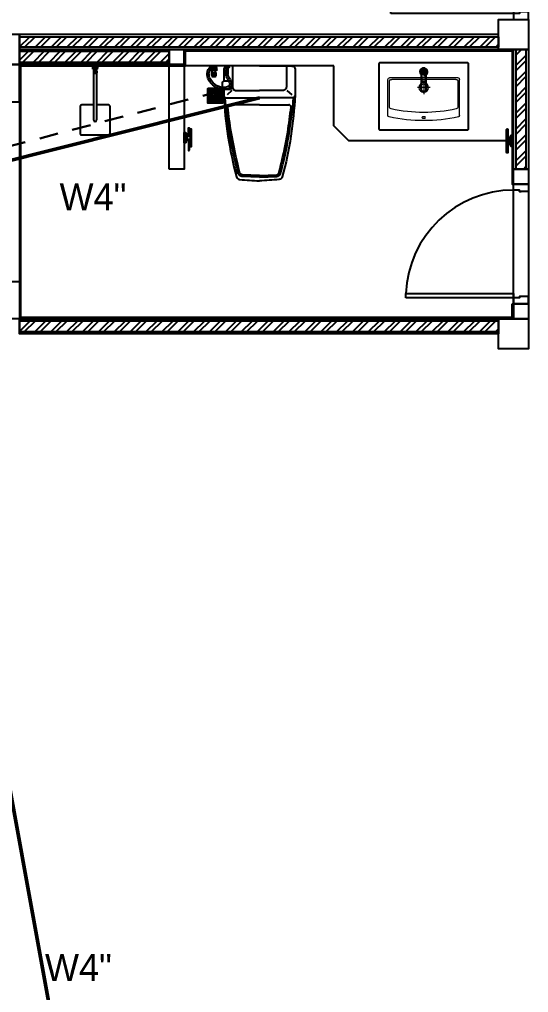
# Model space of a CAD drawing. Header units: inches. Extents: x -1366 to 1207, y -585 to 2554.
# Drawn here: x 726.01 to 729.41, y 1994.29 to 2000.79 of the extents above; entities that cross this region are included whole.
import ezdxf
from ezdxf.enums import TextEntityAlignment as Align

# ---------------------------------------------------------------- set-up
doc = ezdxf.new("R2010")
doc.units = ezdxf.units.IN
doc.header["$MEASUREMENT"] = 0
doc.linetypes.add('01-TOI$0$HIDDEN2', pattern=[0.1875, 0.125, -0.0625])
doc.linetypes.add('CENTER', pattern=[1.625, 1.25, -0.125, 0.125, -0.125])
doc.layers.get('0').update_dxf_attribs({"linetype": 'CONTINUOUS'})
for name, color, linetype in [('02___PRT_ALL_AXES', 7, 'CONTINUOUS'), ('COLM', 3, 'CONTINUOUS'), ('Counter', 6, 'CONTINUOUS'), ('DIM', 7, 'CONTINUOUS'), ('DOOR', 7, 'CONTINUOUS'), ('DOOR_SWNG', 1, 'CONTINUOUS'), ('FIXT', 5, 'CONTINUOUS'), ('Floor-Hatch', 251, 'CONTINUOUS'), ('SANITARY', 9, 'CONTINUOUS'), ('SN - Sanitary', 144, 'CONTINUOUS'), ('WALL', 7, 'CONTINUOUS'), ('Wall-1', 6, 'CONTINUOUS'), ('Wall-Tile', 4, 'CONTINUOUS'), ('WALL_HATC', 251, 'CONTINUOUS'), ('WC-DET', 8, 'CONTINUOUS'), ('WC-DET1', 15, 'CONTINUOUS'), ('WC-DET2', 15, 'CONTINUOUS'), ('WC-OUT', 9, 'CONTINUOUS'), ('WC-OUTL', 7, 'CONTINUOUS'), ('WC-SERIAL', 4, 'CONTINUOUS')]:
    doc.layers.add(name, color=color, linetype=linetype)
doc.layers.add('LAYER_1', color=5, linetype='CONTINUOUS', lineweight=50)
doc.styles.get("Standard").update_dxf_attribs({"font": 'CordiaUPC.ttf'})
doc.styles.add('STYLE3', font='upcdl.ttf')

# ---------------------------------------------------------------- blocks, each defined once
blk = doc.blocks.new('DR090SL2')
at = {"layer": 'DOOR'}
for points in [[(-0.41, 0.87), (-0.38, 0.87), (-0.38, 0.05), (-0.41, 0.05)], [(-0.41, 0.05), (-0.45, 0.05), (-0.45, -0.05), (-0.4, -0.05), (-0.4, 0.01), (-0.41, 0.01)], [(0.4, 0), (0.4, 0.01), (0.41, 0.01), (0.41, 0.05), (0.45, 0.05), (0.45, -0.05), (0.4, -0.05), (0.4, 0.01)]]:
    blk.add_lwpolyline(points, close=True, dxfattribs=at)
at = {"layer": 'DOOR_SWNG'}
blk.add_arc((-0.41, 0.05), 0.82, 0, 87.90335, dxfattribs=at)
blk = doc.blocks.new('ct1113ap')
h = blk.add_hatch()
h.set_pattern_fill('ANSI31', color=1, style=0)
h.set_pattern_definition([(45, (-850.48847, 321.96483), (-0.088388348, 0.088388348), [])])
h.paths.add_polyline_path([(1.5, 2.1, 1), (-1.5, 2.1, 1)])
h.paths.add_polyline_path([(1.1, 2.1, -1), (-1.1, 2.1, -1)], flags=16)
h.paths.add_polyline_path([(1.5, -5.3, 1), (-1.5, -5.3, 1)])
h.paths.add_polyline_path([(1.1, -5.3, -1), (-1.1, -5.3, -1)], flags=16)
h.paths.add_polyline_path([(2.7, -6.8), (1.5, -6.8), (1.5, -8), (2.7, -8)])
h.paths.add_polyline_path([(-0.6, 4.4, -3.621207), (0.6, 4.4), (0.8, 4.1, 3.20425), (-0.9, 4.1)])
h.paths.add_polyline_path([(1.1, -2.5), (-1.5, -2.5), (-1.5, -2.9), (1.1, -2.9), (1.1, -3.7), (1.5, -3.7), (1.5, -1.8), (1.1, -1.8)])
h.paths.add_polyline_path([(1.1, -0.3), (-1.5, -0.3), (-1.5, -0.7), (1.1, -0.7), (1.1, -1.5), (1.5, -1.5), (1.5, 0.4), (1.1, 0.4)])
at = {"color": 7, "linetype": 'Continuous'}
for p, q in [((-130, 14), (-130, -14)), ((-64, -11), (-64, 11)), ((-63, 12), (-14, 12)), ((-14, -12), (-63, -12))]:
    blk.add_line(p, q, dxfattribs=at)
at = {"color": 6, "linetype": 'Continuous'}
for p, q in [((-129, 14.2), (-129, -14.2)), ((-127, 16.2), (-127, 17)), ((-63.5, -11.1), (-63.5, 11.1)), ((-63, 12), (-63, 11.6)), ((-63, 11.6), (-14, 11.6)), ((-14, 12), (-14, 11.6)), ((-127, -16.2), (-127, -17)), ((-63, -12), (-63, -11.6)), ((-14, -11.6), (-63, -11.6)), ((-14, -12), (-14, -11.6))]:
    blk.add_line(p, q, dxfattribs=at)
at = {"color": 6}
for p, q in [((-0.6, 4.4), (-0.9, 4.1)), ((0.8, 4.1), (0.6, 4.4))]:
    blk.add_line(p, q, dxfattribs=at)
at = {"color": 6, "linetype": 'CENTER'}
blk.add_line((2, 0), (28.8, 0), dxfattribs=at)
at = {"color": 7, "linetype": 'Continuous'}
for centre, radius, start, end in [((-127, 14), 3, 90, 180), ((-63, 11), 1, 90, 180), ((-14, 15), 3, 270, 312.97028), ((0, 0), 17.5, 227.02972, 132.97028), ((-127, -14), 3, 180, 270), ((-63, -11), 1, 180, 270), ((-14, -15), 3, 47.02972, 90)]:
    blk.add_arc(centre, radius, start, end, dxfattribs=at)
at = {"color": 6, "linetype": 'Continuous'}
for centre, start, end in [((-14, 15.1), 270.02835, 313.20381), ((-14, -15.1), 46.79616, 89.97168)]:
    blk.add_arc(centre, 3.49, start, end, dxfattribs=at)
for points, knots in [([(-129, 14.2), (-129.1, 14.2), (-129.4, 14.2), (-129.6, 14.1), (-129.8, 14.1), (-129.9, 14.1), (-130, 14), (-130, 14), (-130, 14), (-130, 14)], [0, 0, 0, 0, 0.37083, 0.686781, 0.809347, 0.902724, 0.937689, 0.964954, 1, 1, 1, 1]), ([(-127, 16.2), (-127.3, 16.2), (-127.8, 16.1), (-128.5, 15.6), (-128.9, 14.9), (-129, 14.4), (-129, 14.2)], [0, 0, 0, 0, 0.251576, 0.502087, 0.751307, 1, 1, 1, 1]), ([(-64, 11), (-64, 11), (-64, 11), (-63.9, 11), (-63.8, 11.1), (-63.7, 11.1), (-63.6, 11.1), (-63.5, 11.1)], [0, 0, 0, 0, 0.033642, 0.095139, 0.310943, 0.62784, 1, 1, 1, 1]), ([(-63.5, 11.1), (-63.5, 11.1), (-63.5, 11.3), (-63.4, 11.4), (-63.2, 11.6), (-63.1, 11.6), (-63, 11.6)], [0, 0, 0, 0, 0.248974, 0.49844, 0.748767, 1, 1, 1, 1]), ([(-11.9, 12.8), (-11.9, 12.8), (-11.9, 12.8), (-11.9, 12.8), (-11.9, 12.8), (-11.8, 12.7), (-11.7, 12.6), (-11.6, 12.6), (-11.6, 12.5)], [0, 0, 0, 0, 0.029366, 0.087835, 0.178504, 0.299273, 0.616465, 1, 1, 1, 1]), ([(-11.6, 12.5), (-11, 13.1), (-9.7, 14.1), (-7.6, 15.4), (-5.3, 16.3), (-2.9, 16.9), (-0.4, 17.2), (2.1, 17), (4.5, 16.6), (6.9, 15.7), (9, 14.6), (11, 13.1), (12.8, 11.4), (14.3, 9.4), (15.5, 7.2), (16.3, 4.9), (16.9, 2.5), (17, 0.8), (17, 0)], [0, 0, 0, 0, 0.062313, 0.124704, 0.187205, 0.249822, 0.312517, 0.375223, 0.437872, 0.500414, 0.562837, 0.62517, 0.687469, 0.749798, 0.81221, 0.874726, 0.937336, 1, 1, 1, 1]), ([(17, 0), (17, -0.8), (16.9, -2.5), (16.3, -4.9), (15.5, -7.2), (14.3, -9.4), (12.8, -11.4), (11, -13.1), (9, -14.6), (6.9, -15.7), (4.5, -16.6), (2.1, -17), (-0.4, -17.2), (-2.9, -16.9), (-5.3, -16.3), (-7.6, -15.4), (-9.7, -14.1), (-11, -13.1), (-11.6, -12.5)], [0, 0, 0, 0, 0.062697, 0.125333, 0.18786, 0.250273, 0.312598, 0.37489, 0.437216, 0.499632, 0.562167, 0.624809, 0.687509, 0.750197, 0.81281, 0.875306, 0.937693, 1, 1, 1, 1]), ([(-129, -14.2), (-129.1, -14.2), (-129.4, -14.2), (-129.6, -14.1), (-129.8, -14.1), (-129.9, -14.1), (-130, -14), (-130, -14), (-130, -14), (-130, -14)], [0, 0, 0, 0, 0.37083, 0.686781, 0.809347, 0.902724, 0.937689, 0.964954, 1, 1, 1, 1]), ([(-129, -14.2), (-129, -14.4), (-128.9, -14.9), (-128.5, -15.6), (-127.8, -16.1), (-127.3, -16.2), (-127, -16.2)], [0, 0, 0, 0, 0.248784, 0.49809, 0.74852, 1, 1, 1, 1]), ([(-64, -11), (-64, -11), (-64, -11), (-63.9, -11), (-63.8, -11.1), (-63.7, -11.1), (-63.6, -11.1), (-63.5, -11.1)], [0, 0, 0, 0, 0.033642, 0.095139, 0.310943, 0.62784, 1, 1, 1, 1]), ([(-63, -11.6), (-63.1, -11.6), (-63.2, -11.6), (-63.4, -11.4), (-63.5, -11.3), (-63.5, -11.1), (-63.5, -11.1)], [0, 0, 0, 0, 0.251439, 0.50194, 0.751233, 1, 1, 1, 1]), ([(-11.9, -12.8), (-11.9, -12.8), (-11.9, -12.8), (-11.9, -12.8), (-11.9, -12.8), (-11.8, -12.7), (-11.7, -12.6), (-11.6, -12.6), (-11.6, -12.5)], [0, 0, 0, 0, 0.029366, 0.087835, 0.178504, 0.299273, 0.616465, 1, 1, 1, 1])]:
    blk.add_open_spline(points, degree=3, knots=knots, dxfattribs=at)
at = {"layer": '02___PRT_ALL_AXES', "color": 7, "linetype": 'Continuous'}
for p, q in [((-4.1, 17), (-127, 17)), ((-127, -17), (-4.1, -17))]:
    blk.add_line(p, q, dxfattribs=at)
at = {"layer": '02___PRT_ALL_AXES', "color": 6, "linetype": 'Continuous'}
for p, q in [((-6.7, 16.2), (-127, 16.2)), ((-127, -16.2), (-6.7, -16.2))]:
    blk.add_line(p, q, dxfattribs=at)
at = {"layer": '02___PRT_ALL_AXES', "color": 7, "linetype": 'Continuous'}
blk.add_arc((0, 0), 25, 222.84382, 137.15618, dxfattribs=at)
at = {"layer": '02___PRT_ALL_AXES', "color": 6, "linetype": 'Continuous'}
blk.add_arc((0, 0), 24, 225.10536, 134.89464, dxfattribs=at)
at = {"layer": 'LAYER_1', "color": 6}
for p, q in [((1.1, 0.4), (1.1, -0.3)), ((1.5, 0.4), (1.1, 0.4)), ((1.5, -1.5), (1.5, 0.4)), ((1.1, -0.3), (-1.5, -0.3)), ((-1.5, -0.3), (-1.5, -0.7)), ((-1.5, -0.7), (1.1, -0.7)), ((1.1, -2.5), (-1.5, -2.5)), ((-1.5, -2.5), (-1.5, -2.9)), ((-1.5, -2.9), (1.1, -2.9)), ((1.1, -0.7), (1.1, -1.5)), ((1.1, -1.5), (1.5, -1.5)), ((1.1, -1.8), (1.1, -2.5)), ((1.5, -1.8), (1.1, -1.8)), ((1.1, -2.9), (1.1, -3.7)), ((1.1, -3.7), (1.5, -3.7)), ((1.5, -3.7), (1.5, -1.8)), ((2.7, -6.8), (1.5, -6.8)), ((1.5, -6.8), (1.5, -8)), ((1.5, -8), (2.7, -8)), ((2.7, -6.8), (2.7, -8))]:
    blk.add_line(p, q, dxfattribs=at)
for centre, radius in [((0, 2.1), 1.5), ((0, 2.1), 1.1), ((0, -5.3), 1.5), ((0, -5.3), 1.1)]:
    blk.add_circle(centre, radius, dxfattribs=at)
for radius, start, end in [(1.5, 304.15382, 234.82428), (1.1, 300.28403, 238.53384)]:
    blk.add_arc((0, 5.3), radius, start, end, dxfattribs=at)
blk = doc.blocks.new('TF0504P-Acacia')
at = {"layer": 'WC-DET', "lineweight": 13}
for p, q in [((0.0289, -0.06), (-0.0298, -0.06)), ((0.0001, -0.0321), (0, -0.092)), ((-0.239, -0.3509), (-0.239, -0.11)), ((-0.229, -0.1), (0.229, -0.1)), ((-0.229, -0.2928), (-0.229, -0.125)), ((-0.214, -0.11), (0.214, -0.11)), ((0, -0.1185), (0, -0.2083)), ((0.229, -0.2928), (0.229, -0.125)), ((0.239, -0.3509), (0.239, -0.11)), ((-0.0431, -0.165), (0.0415, -0.165))]:
    blk.add_line(p, q, dxfattribs=at)
for centre, radius in [((0, -0.06), 0.0175), ((0, -0.165), 0.032), ((0, -0.165), 0.0225)]:
    blk.add_circle(centre, radius, dxfattribs=at)
for centre, radius, start, end in [((-0.229, -0.11), 0.01, 90, 180), ((-0.214, -0.125), 0.015, 90, 180), ((0.214, -0.125), 0.015, 0, 90), ((0.229, -0.11), 0.01, 0, 90), ((-0.214, -0.2928), 0.015, 180, 257.6249), ((0, 0.6825), 1.0135, 257.6249, 282.3751), ((0.214, -0.2928), 0.015, 282.3751, 0), ((-0.229, -0.3509), 0.01, 180, 257.50622), ((0, 0.6816), 1.0676, 257.49497, 282.50503), ((0.229, -0.3509), 0.01, 282.49378, 0)]:
    blk.add_arc(centre, radius, start, end, dxfattribs=at)
blk.add_ellipse((0, -0.3649), major_axis=(-0.0125, 0), ratio=0.4, dxfattribs=at)
at = {"layer": 'WC-OUT'}
blk.add_lwpolyline([(-0.292, -0.448, -0.414214), (-0.3, -0.44), (-0.3, -0.008, -0.414214), (-0.292, 0), (0.292, 0, -0.414214), (0.3, -0.008), (0.3, -0.44, -0.414214), (0.292, -0.448)], format="xyb", close=True, dxfattribs=at)
at = {"layer": 'WC-OUT', "xscale": -0.0009999999999999996, "yscale": 0.0009999999999999996, "zscale": 0.0009999999999999996, "rotation": 270}
blk.add_blockref('ct1113ap', (0, -0.06), dxfattribs=at)
at = {"layer": 'WC-SERIAL', "flags": 3}
blk.add_attdef('SERIAL', text='', height=0.025, dxfattribs=at).set_placement((0.0039, -0.2584), align=Align.CENTER)
blk = doc.blocks.new('PM751P')
at = {"layer": 'WC-DET'}
for points in [[(0.0275, -0.011), (-0.0275, -0.011)], [(-0.02, -0.014), (0.02, -0.014)]]:
    blk.add_lwpolyline(points, dxfattribs=at)
at = {"layer": 'WC-OUT'}
blk.add_lwpolyline([(0.02, -0.0145), (0.02, -0.0155, -0.414214), (0.0185, -0.017), (-0.0185, -0.017, -0.414214), (-0.02, -0.0155), (-0.02, -0.0145, 0.414214), (-0.0205, -0.014), (-0.026, -0.014, -0.414214), (-0.0275, -0.0125), (-0.0275, -0.0115, 0.414214), (-0.028, -0.011), (-0.031, -0.011, -0.414214), (-0.035, -0.007), (-0.035, 0), (0.035, 0), (0.035, -0.007, -0.414214), (0.031, -0.011), (0.028, -0.011, 0.414214), (0.0275, -0.0115), (0.0275, -0.0125, -0.414214), (0.026, -0.014), (0.0205, -0.014, 0.414214)], format="xyb", close=True, dxfattribs=at)
for points in [[(-0.011, -0.0275), (-0.076, -0.0275, 1), (-0.076, -0.0365), (-0.011, -0.0365, 1)], [(0.011, -0.017), (0.011, -0.039, -0.181818), (-0.011, -0.039), (-0.011, -0.017)], [(0.076, -0.0365, 1), (0.076, -0.0275), (0.011, -0.0275, 1)], [(0.011, -0.0365), (0.076, -0.0365, 1)]]:
    blk.add_lwpolyline(points, format="xyb", dxfattribs=at)
at = {"layer": 'WC-SERIAL', "flags": 8}
blk.add_attdef('PM751', text='', height=0.03, dxfattribs=at).set_placement((0.007, -0.0859), align=Align.MIDDLE)
blk = doc.blocks.new('dr080sl2')
at = {"layer": 'DOOR'}
for points in [[(-0.36, 0.77), (-0.33, 0.77), (-0.33, 0.05), (-0.36, 0.05)], [(-0.36, 0.05), (-0.4, 0.05), (-0.4, -0.05), (-0.35, -0.05), (-0.35, 0.01), (-0.36, 0.01)], [(0.35, 0), (0.35, 0.01), (0.36, 0.01), (0.36, 0.05), (0.4, 0.05), (0.4, -0.05), (0.35, -0.05), (0.35, 0.01)]]:
    blk.add_lwpolyline(points, close=True, dxfattribs=at)
at = {"layer": 'DOOR_SWNG'}
blk.add_arc((-0.36, 0.05), 0.72, 0, 87.61198, dxfattribs=at)
blk = doc.blocks.new('VRH_FUVHU-W002AS_100 x100')
at = {"layer": 'SN - Sanitary'}
for points in [[(-48, -50), (48, -50, 0.414214), (50, -48), (50, 48, 0.414214), (48, 50), (-48, 50, 0.414214), (-50, 48), (-50, -48, 0.414214)], [(-40, -47), (40, -47, 0.414214), (47, -40), (47, 40, 0.414214), (40, 47), (-40, 47, 0.414214), (-47, 40), (-47, -40, 0.414214)], [(-40, -45), (40, -45, 0.414214), (45, -40), (45, 40, 0.414214), (40, 45), (-40, 45, 0.414214), (-45, 40), (-45, -40, 0.414214)], [(-27.2, 17.5, 1), (-27.2, 22.8), (-38, 22.8, 1), (-38, 17.5)], [(-17, 7.5, 1), (-17, 12.8), (-38, 12.8, 1), (-38, 7.5)], [(-10.8, -2.6, 1), (-10.8, 2.6), (-38, 2.6, 1), (-38, -2.6)], [(-17.5, 27.2, -1), (-22.8, 27.2), (-22.8, 38, -1), (-17.5, 38)], [(-7.5, 17, -1), (-12.8, 17), (-12.8, 38, -1), (-7.5, 38)], [(2.6, 10.8, -1), (-2.6, 10.8), (-2.6, 38, -1), (2.6, 38)], [(7.5, 17, 1), (12.8, 17), (12.8, 38, 1), (7.5, 38)], [(10.8, -2.6, -1), (10.8, 2.6), (38, 2.6, -1), (38, -2.6)], [(17, 7.5, -1), (17, 12.8), (38, 12.8, -1), (38, 7.5)], [(17.5, 27.2, 1), (22.8, 27.2), (22.8, 38, 1), (17.5, 38)], [(27.2, 17.5, -1), (27.2, 22.8), (38, 22.8, -1), (38, 17.5)], [(-17, -7.5, -1), (-17, -12.8), (-38, -12.8, -1), (-38, -7.5)], [(-27.2, -17.5, -1), (-27.2, -22.8), (-38, -22.8, -1), (-38, -17.5)], [(-17.5, -27.2, 1), (-22.8, -27.2), (-22.8, -38, 1), (-17.5, -38)], [(-7.5, -17, 1), (-12.8, -17), (-12.8, -38, 1), (-7.5, -38)], [(2.6, -10.8, 1), (-2.6, -10.8), (-2.6, -38, 1), (2.6, -38)], [(7.5, -17, -1), (12.8, -17), (12.8, -38, -1), (7.5, -38)], [(17, -7.5, 1), (17, -12.8), (38, -12.8, 1), (38, -7.5)], [(17.5, -27.2, -1), (22.8, -27.2), (22.8, -38, -1), (17.5, -38)], [(27.2, -17.5, 1), (27.2, -22.8), (38, -22.8, 1), (38, -17.5)]]:
    blk.add_lwpolyline(points, format="xyb", close=True, dxfattribs=at)
for points in [[(-47, 40), (-45, 40)], [(-40, 47), (-40, 45)], [(2, 0), (-2, 0)], [(0, -2), (0, 2)], [(40, 47), (40, 45)], [(47, 40), (45, 40)], [(-47, -40), (-45, -40)], [(-40, -47), (-40, -45)], [(40, -47), (40, -45)], [(47, -40), (45, -40)]]:
    blk.add_lwpolyline(points, dxfattribs=at)
for centre, radius in [((-38, 30), 2.64), ((-30, 38), 2.64), ((0, 0), 5), ((0, 0), 4), ((30, 38), 2.64), ((38, 30), 2.64), ((-38, -30), 2.64), ((-30, -38), 2.64), ((30, -38), 2.64), ((38, -30), 2.64)]:
    blk.add_circle(centre, radius, dxfattribs=at)
for radius, start, end in [(40.6, 161.73736, 168.31208), (38.9, 176.32255, 183.67745), (38.9, 160.8012, 168.8398), (40.6, 145.90265, 154.48014), (35.8, 175.77756, 184.22244), (35.8, 159.05626, 167.86631), (38.9, 144.18222, 153.27326), (32.8, 175.39152, 184.60848), (32.8, 157.0415, 166.73994), (35.8, 140.49742, 150.73462), (30.8, 175.09421, 184.90579), (30.8, 155.47006, 165.86937), (32.8, 139.27746, 147.76062), (40.6, 115.51986, 124.09735), (38.9, 116.72674, 125.81778), (35.8, 119.26538, 129.50258), (32.8, 122.23938, 130.72254), (38.9, 101.1602, 109.1988), (35.8, 102.13369, 110.94374), (32.8, 103.26006, 112.9585), (30.8, 104.13063, 114.52994), (40.6, 101.68792, 108.26264), (35.8, 85.77756, 94.22244), (32.8, 85.39152, 94.60848), (30.8, 85.09421, 94.90579), (38.9, 86.32255, 93.67745), (38.9, 70.8012, 78.8398), (35.8, 69.05626, 77.86631), (32.8, 67.0415, 76.73994), (30.8, 65.47006, 75.86937), (40.6, 71.73736, 78.31208), (40.6, 55.90265, 64.48014), (38.9, 54.18222, 63.27326), (35.8, 50.49742, 60.73462), (32.8, 49.27746, 57.76062), (32.8, 32.23938, 40.72254), (35.8, 29.26538, 39.50258), (30.8, 14.13063, 24.52994), (32.8, 13.26006, 22.9585), (30.8, 355.09421, 4.90579), (38.9, 26.72674, 35.81778), (32.8, 355.39152, 4.60848), (35.8, 12.13369, 20.94374), (40.6, 25.51986, 34.09735), (35.8, 355.77756, 4.22244), (38.9, 11.1602, 19.1988), (40.6, 11.68792, 18.26264), (38.9, 356.32255, 3.67745), (40.6, 191.68792, 198.26264), (38.9, 191.1602, 199.1988), (40.6, 205.51986, 214.09735), (35.8, 192.13369, 200.94374), (38.9, 206.72674, 215.81778), (32.8, 193.26006, 202.9585), (35.8, 209.26538, 219.50258), (30.8, 194.13063, 204.52994), (32.8, 212.23938, 220.72254), (35.8, 230.49742, 240.73462), (38.9, 234.18222, 243.27326), (40.6, 235.90265, 244.48014), (32.8, 229.27746, 237.76062), (30.8, 245.47006, 255.86937), (32.8, 247.0415, 256.73994), (35.8, 249.05626, 257.86631), (38.9, 250.8012, 258.8398), (40.6, 251.73736, 258.31208), (30.8, 265.09421, 274.90579), (32.8, 265.39152, 274.60848), (35.8, 265.77756, 274.22244), (38.9, 266.32255, 273.67745), (30.8, 284.13063, 294.52994), (32.8, 283.26006, 292.9585), (35.8, 282.13369, 290.94374), (38.9, 281.1602, 289.1988), (40.6, 281.68792, 288.26264), (32.8, 302.23938, 310.72254), (35.8, 299.26538, 309.50258), (38.9, 296.72674, 305.81778), (40.6, 295.51986, 304.09735), (32.8, 319.27746, 327.76062), (35.8, 320.49742, 330.73462), (30.8, 335.47006, 345.86937), (32.8, 337.0415, 346.73994), (38.9, 324.18222, 333.27326), (35.8, 339.05626, 347.86631), (40.6, 325.90265, 334.48014), (38.9, 340.8012, 348.8398), (40.6, 341.73736, 348.31208)]:
    blk.add_arc((0, 0), radius, start, end, dxfattribs=at)
blk = doc.blocks.new('A$C0BD73281')
for p, q in [((49, 6.9), (23.6, 6.9)), ((49, -6.5), (23.6, -6.5))]:
    blk.add_line(p, q)
at = {"layer": 'WC-DET1', "color": 8, "linetype": 'Continuous'}
for p, q in [((21.5, 108.6), (3.7, 107.1)), ((16.3, 2.8), (24.8, 2.8)), ((16.3, 2.3), (24.8, 2.3)), ((16.3, 0.3), (24.8, 0.3)), ((16.3, -0.2), (24.8, -0.2)), ((16.3, -2.2), (24.8, -2.2)), ((16.3, -2.7), (24.8, -2.7))]:
    blk.add_line(p, q, dxfattribs=at)
at = {"layer": 'WC-DET1', "color": 8}
for p, q in [((21.9, 95.4), (5.1, 93.3)), ((21.9, 81.4), (5.1, 83.4)), ((18.6, 93.4), (5.7, 93.4)), ((18.6, 83.4), (5.7, 83.4)), ((39.6, 99.7), (21.9, 95.4)), ((39.6, 77), (21.9, 81.4)), ((28.9, 101.7), (22.5, 102.9)), ((28.9, 75), (22.5, 73.8)), ((12, 0), (12, 6.8)), ((12, 0), (12, -6.8)), ((16.3, 2.8), (16.3, 6)), ((16.3, 0.3), (16.3, 2.3)), ((24.8, 2.8), (24.8, 5.3)), ((24.8, 0.3), (24.8, 2.3)), ((26.3, -6.5), (26.3, 6.5)), ((16.3, -2.2), (16.3, -0.2)), ((16.3, -6), (16.3, -2.7)), ((24.8, -2.2), (24.8, -0.2)), ((24.8, -5), (24.8, -2.7))]:
    blk.add_line(p, q, dxfattribs=at)
for points in [[(1, 9.6, -0.184409), (1.3, 10.3, -0.102213), (2.5, 11.2, -0.061148), (4, 11.7, -0.047443), (6, 11.9, -0.047443), (8, 11.7, -0.061148), (9.5, 11.2, -0.102213), (10.7, 10.3, -0.184409), (11, 9.6, -0.184409), (10.7, 8.8, -0.102213), (9.5, 7.9, -0.061148), (8, 7.4, -0.047443), (6, 7.3, -0.047443), (4, 7.4, -0.061148), (2.5, 7.9, -0.102213), (1.3, 8.8, -0.184409)], [(1, -9.6, 0.184409), (1.3, -10.3, 0.102213), (2.5, -11.2, 0.061148), (4, -11.7, 0.047443), (6, -11.9, 0.047443), (8, -11.7, 0.061148), (9.5, -11.2, 0.102213), (10.7, -10.3, 0.184409), (11, -9.6, 0.184409), (10.7, -8.8, 0.102213), (9.5, -7.9, 0.061148), (8, -7.4, 0.047443), (6, -7.3, 0.047443), (4, -7.4, 0.061148), (2.5, -7.9, 0.102213), (1.3, -8.8, 0.184409)]]:
    blk.add_lwpolyline(points, format="xyb", close=True, dxfattribs=at)
for points in [[(1, 0, -0.095641), (1.4, 2, -0.097265), (2.5, 3.7, -0.099653), (4.1, 4.8, -0.101409), (6, 5.2, -0.101409), (7.9, 4.8, -0.099653), (9.5, 3.7, -0.097265), (10.6, 2, -0.095641), (11, 0)], [(1, 0, 0.095641), (1.4, -2, 0.097265), (2.5, -3.7, 0.099653), (4.1, -4.8, 0.101409), (6, -5.2, 0.101409), (7.9, -4.8, 0.099653), (9.5, -3.7, 0.097265), (10.6, -2, 0.095641), (11, 0)]]:
    blk.add_lwpolyline(points, format="xyb", dxfattribs=at)
for centre, start, end in [((5.7, 88.4), 90, 180), ((5.7, 88.4), 180, 270), ((18.6, 88.4), 0, 90), ((18.6, 88.4), 270, 0)]:
    blk.add_arc(centre, 5, start, end, dxfattribs=at)
at = {"layer": 'WC-DET1', "color": 8, "linetype": 'Continuous'}
blk.add_arc((26.6, 69.7), 2, 265.20468, 351.70942, dxfattribs=at)
at = {"layer": 'WC-DET1', "color": 8, "extrusion": (0, 0, -1)}
for centre, major_axis, ratio, start_param, end_param in [((22.5, 88.4), (14.6, 0), 0.991317, 3.524945, 5.079803), ((22.5, 88.4), (14.6, 0), 0.991317, 1.203383, 2.758241), ((21.9, 88.4), (0, -7), 0.550432, 3.141593, 6.283185), ((24.2, 88.4), (0, -7), 0.550432, 3.141593, 6.283185), ((46.9, 88.4), (0, 13.5), 0.097617, 3.414605, 6.010173), ((49.4, 88.4), (0, 13.5), 0.097617, 3.414605, 6.010173), ((50.4, 88.4), (0, 13.5), 0.097617, 3.414605, 6.010173), ((50.8, 88.4), (0, 13.5), 0.097617, 3.414605, 6.010173), ((59.7, 88.4), (0, 13.5), 0.097617, 3.414605, 6.010173), ((61, 88.4), (0, 13.5), 0.097617, 3.414605, 6.010173), ((63.6, 88.4), (0, 13.5), 0.097617, 3.414605, 6.010173), ((69.5, 88.4), (0, 13), 0.160291, 3.141593, 6.283185)]:
    blk.add_ellipse(centre, major_axis=major_axis, ratio=ratio, start_param=start_param, end_param=end_param, dxfattribs=at)
at = {"layer": 'WC-OUTL', "color": 32, "linetype": 'Continuous'}
for p, q in [((0, 71.8), (0, 104.9)), ((3.7, 107.1), (1.8, 106.9)), ((15.8, 68.6), (1.8, 69.8)), ((26.5, 67.7), (15.8, 68.6)), ((26.5, 109), (21.5, 108.6)), ((16.3, 6), (24.8, 6)), ((16.3, -6), (24.8, -6))]:
    blk.add_line(p, q, dxfattribs=at)
at = {"layer": 'WC-OUTL', "color": 32}
for p, q in [((39.6, 99.7), (28.9, 101.7)), ((39.6, 77), (28.9, 75)), ((46.5, 101.4), (39.6, 99.7)), ((46.5, 75.4), (39.6, 77)), ((49, 101.4), (50.5, 101.4)), ((49, 75.4), (50.5, 75.4)), ((59.3, 101.4), (60.6, 101.4)), ((59.3, 75.4), (60.6, 75.4)), ((63.3, 101.4), (69.5, 101.4)), ((63.3, 75.4), (69.5, 75.4)), ((0, 0), (0, 11)), ((0, 0), (0, -11)), ((12, 6.8), (12, 11)), ((12.1, 6.8), (15.8, 6.8)), ((16.3, 6), (16.3, 6.3)), ((26.3, 6.8), (24.8, 6)), ((26.3, 6.5), (26.3, 6.8)), ((12, -6.8), (15.8, -6.8)), ((12, -6.8), (12, -11)), ((12.6, -6.8), (15.8, -6.8)), ((16.3, -6.2), (16.3, -6)), ((26.3, -6.8), (24.8, -6)), ((35.5, -6.5), (26.3, -6.5)), ((26.3, -6.8), (26.3, -6.5))]:
    blk.add_line(p, q, dxfattribs=at)
for centre, radius, start, end in [((52.7, 76.1), 58, 91.45423, 147.6921), ((53.2, 53.4), 80.7, 61.49733, 91.45423), ((52.7, 76.1), 45, 91.45423, 133.79493), ((47.8, 100.1), 1.76, 45.61778, 134.38222), ((47.8, 76.6), 1.76, 225.61778, 314.38222), ((54.9, 82), 19.9, 77.12079, 102.87921), ((54.9, 94.7), 19.9, 257.12079, 282.87921), ((53.2, 53.4), 67.7, 61.49733, 91.45423), ((62, 99.9), 1.99, 48.44546, 131.55454), ((62, 76.8), 1.99, 228.44546, 311.55454), ((28.7, 8.1), 119.2, 29.27022, 61.49733), ((28.7, 8.1), 132.2, 29.27022, 61.49733), ((54.7, 22.7), 89.3, 343.04856, 29.27022), ((54.7, 22.7), 102.3, 343.04856, 29.27022), ((6, 1.6), 11.2, 57.47959, 122.52041), ((15.8, 6.3), 0.5, 0, 90), ((56.6, -42.3), 49.5, 59.22767, 102.00733), ((229.5, 248.2), 288.5, 239.22767, 246.17648), ((6, -1.6), 11.2, 237.47959, 302.52041), ((15.8, -6.2), 0.5, 270, 0), ((56.6, -42.3), 36.6, 59.22767, 102.00733), ((229.5, 248.2), 301.5, 239.22767, 246.17648), ((121.1, 2.5), 32.9, 246.17648, 343.04856), ((121.1, 2.5), 20, 246.17648, 343.04856)]:
    blk.add_arc(centre, radius, start, end, dxfattribs=at)
at = {"layer": 'WC-OUTL', "color": 32, "linetype": 'Continuous'}
for centre, radius, start, end in [((2, 104.9), 2, 94.79532, 180), ((2, 71.8), 2, 180, 265.20468), ((26.6, 107), 2, 2.85306, 94.79532), ((-288.3, 91.3), 317.3, 1.87839, 2.85306), ((-288.3, 85.4), 317.3, 357.14694, 358.12161), ((26.6, 69.7), 2, 351.70942, 357.14694)]:
    blk.add_arc(centre, radius, start, end, dxfattribs=at)
at = {"layer": 'WC-OUTL', "color": 32, "extrusion": (0, 0, -1)}
blk.add_ellipse((69.5, 88.4), major_axis=(0, -13), ratio=0.160291, start_param=3.141593, end_param=6.283185, dxfattribs=at)
blk = doc.blocks.new('C106P')
for points in [[(0, 0), (-0.216, -0.0009, 0.414214), (-0.238, -0.0229), (-0.238, -0.1012, 0.415321)], [(0, 0), (0.216, -0.0009, -0.414214), (0.238, -0.0229), (0.238, -0.1959, -0.414214)], [(-0.2358, -0.1589, -0.414214), (-0.2458, -0.1489), (-0.2458, -0.1109, -0.414214), (-0.2358, -0.1009)], [(-0.238, -0.1587), (-0.238, -0.1959, 0.414214)], [(-0.238, -0.1959, 0.053479), (-0.153, -0.7409, 0.308223), (-0.132, -0.7589, 0.014301), (0, -0.7679, 1.437855)], [(0.238, -0.1959, -0.053479), (0.153, -0.7409, -0.308223), (0.132, -0.7589, -0.014301), (0, -0.7679, -1.437855)]]:
    blk.add_lwpolyline(points, format="xyb")
at = {"layer": 'WC-DET1'}
for q in [(-0.1959, -0.2599), (0.1959, -0.2599)]:
    blk.add_line((0, -0.26), q, dxfattribs=at)
for points in [[(-0.18, -0.0009), (-0.18, -0.1399, 0.414214), (-0.155, -0.1649), (0, -0.165)], [(0.18, -0.0009), (0.18, -0.1399, -0.414214), (0.155, -0.1649), (0, -0.165)], [(-0.2358, -0.1009), (-0.1968, -0.1009, -0.414214), (-0.1868, -0.1109), (-0.1868, -0.1489, -0.414214), (-0.1968, -0.1589), (-0.2358, -0.1589, -0.414214)], [(0, -0.7314), (-0.1161, -0.7281, -0.234182), (-0.1306, -0.716, -0.017795), (-0.1889, -0.4427, -0.014884), (-0.2111, -0.274, -0.020376)], [(0, -0.7314), (0.1161, -0.7281, 0.234182), (0.1306, -0.716, 0.017795), (0.1889, -0.4427, 0.014884), (0.2111, -0.274, 0.020376)]]:
    blk.add_lwpolyline(points, format="xyb", dxfattribs=at)
at = {"layer": 'WC-DET1', "color": 7}
for points in [[(-0.238, -0.1959, 0.414214), (-0.22, -0.2139), (0, -0.213)], [(0.238, -0.1959, -0.414214), (0.22, -0.2139), (0, -0.213)]]:
    blk.add_lwpolyline(points, format="xyb", dxfattribs=at)
at = {"layer": 'WC-DET1'}
for centre, start, end in [((-0.1961, -0.275), 89.44226, 176.38199), ((0.1961, -0.275), 3.61801, 90.55774)]:
    blk.add_arc(centre, 0.0151, start, end, dxfattribs=at)
at = {"layer": 'WC-DET2'}
for points in [[(-0.184, -0.1639), (-0.216, -0.1939)], [(0.184, -0.1639), (0.216, -0.1939)]]:
    blk.add_lwpolyline(points, dxfattribs=at)
for points in [[(-0.0001, -0.7428), (-0.1173, -0.7394, -0.254323), (-0.1414, -0.7196, -0.000064), (-0.1417, -0.7186, -0.04487), (-0.2282, -0.212)], [(0.0001, -0.7428), (0.1173, -0.7394, 0.254323), (0.1414, -0.7196, 0.000064), (0.1417, -0.7186, 0.04487), (0.2282, -0.212)]]:
    blk.add_lwpolyline(points, format="xyb", dxfattribs=at)
at = {"layer": 'WC-SERIAL', "flags": 8}
blk.add_attdef('C106', text='', height=0.05, dxfattribs=at).set_placement((-0.007, -0.0689), align=Align.MIDDLE)
blk = doc.blocks.new('PM753P')
at = {"layer": 'WC-DET'}
for points in [[(-0.061, -0.029), (-0.061, -0.035)], [(-0.0595, -0.029), (-0.0595, -0.035)], [(-0.048, -0.047), (0.047, -0.047)], [(-0.0433, -0.0485), (0.0417, -0.0485)], [(-0.0362, -0.029), (-0.0362, -0.035)], [(0.03, -0.011), (-0.03, -0.011)], [(-0.02, -0.014), (0.02, -0.014)], [(0.0352, -0.029), (0.0352, -0.035)]]:
    blk.add_lwpolyline(points, dxfattribs=at)
at = {"layer": 'WC-OUT'}
blk.add_lwpolyline([(0.02, -0.0145), (0.02, -0.0155, -0.414214), (0.0185, -0.017), (-0.0185, -0.017, -0.414214), (-0.02, -0.0155), (-0.02, -0.0145, 0.414214), (-0.0205, -0.014), (-0.0285, -0.014, -0.414214), (-0.03, -0.0125), (-0.03, -0.0115, 0.414214), (-0.0305, -0.011), (-0.032, -0.011, -0.414214), (-0.035, -0.008), (-0.035, 0), (0.035, 0), (0.035, -0.008, -0.414214), (0.032, -0.011), (0.0305, -0.011, 0.414214), (0.03, -0.0115), (0.03, -0.0125, -0.414214), (0.0285, -0.014), (0.0205, -0.014, 0.414214)], format="xyb", close=True, dxfattribs=at)
for points in [[(-0.011, -0.029), (-0.083, -0.029, 1), (-0.083, -0.035), (-0.011, -0.035)], [(0.011, -0.017), (0.011, -0.039, -0.181818), (-0.011, -0.039), (-0.011, -0.017)], [(0.011, -0.029), (0.064, -0.029, -1), (0.064, -0.035), (0.011, -0.035)]]:
    blk.add_lwpolyline(points, format="xyb", dxfattribs=at)
blk.add_lwpolyline([(-0.058, -0.035), (-0.058, -0.05), (0.057, -0.05), (0.057, -0.035)], dxfattribs=at)
blk.add_arc((-0.0828, -0.0319), 0.00287, 265.71511, 94.69631, dxfattribs=at)
at = {"layer": 'WC-SERIAL', "flags": 8}
blk.add_attdef('PM753', text='', height=0.03, dxfattribs=at).set_placement((0.007, -0.1009), align=Align.MIDDLE)
blk = doc.blocks.new('CT002P')
at = {"layer": 'WC-DET1'}
for p, q in [((-0.0159, 0), (-0.0159, -0.0025)), ((0.0159, 0), (-0.0159, 0)), ((0.0159, 0), (0.0159, -0.0025)), ((-0.0169, -0.0025), (-0.0169, -0.0164)), ((-0.0161, -0.0025), (-0.0169, -0.0025)), ((0.0169, -0.0164), (-0.0169, -0.0164)), ((0.0169, -0.0025), (-0.0161, -0.0025)), ((-0.0159, -0.0223), (-0.0159, -0.0164)), ((0.0159, -0.0223), (-0.0159, -0.0223)), ((0.0114, -0.0339), (-0.0114, -0.0339)), ((-0.0114, -0.0339), (-0.0114, -0.0453)), ((-0.0114, -0.0453), (-0.0109, -0.0458)), ((-0.0114, -0.0453), (-0.0109, -0.0458)), ((0.0114, -0.0453), (-0.0114, -0.0453)), ((0.0109, -0.0458), (-0.0109, -0.0458)), ((-0.0102, -0.0458), (-0.0102, -0.3612)), ((-0.0102, -0.0478), (-0.0092, -0.0468)), ((0.0102, -0.0478), (-0.0102, -0.0478)), ((-0.0102, -0.0488), (0.0102, -0.0488)), ((-0.0099, -0.0299), (-0.0099, -0.0339)), ((-0.0099, -0.0299), (0.0099, -0.0299)), ((-0.0092, -0.0468), (-0.0092, -0.0458)), ((0.0092, -0.0468), (-0.0092, -0.0468)), ((-0.0074, -0.0276), (-0.0074, -0.0289)), ((0.0074, -0.0276), (0.0074, -0.0289)), ((0.0092, -0.0468), (0.0092, -0.0458)), ((0.0102, -0.0478), (0.0092, -0.0468)), ((0.0099, -0.0339), (0.0099, -0.0299)), ((0.0102, -0.0458), (0.0102, -0.3612)), ((0.0114, -0.0453), (0.0109, -0.0458)), ((0.0114, -0.0453), (0.0109, -0.0458)), ((0.0114, -0.0339), (0.0114, -0.0453)), ((0.0159, -0.0223), (0.0159, -0.0164)), ((0.0169, -0.0025), (0.0169, -0.0164))]:
    blk.add_line(p, q, dxfattribs=at)
blk.add_lwpolyline([(-0.0102, -0.2612), (-0.09, -0.2612, 0.414214), (-0.1, -0.2712), (-0.1, -0.4512, 0.414214), (-0.09, -0.4612), (0.09, -0.4612, 0.414214), (0.1, -0.4512), (0.1, -0.2712, 0.414214), (0.09, -0.2612), (0.0102, -0.2612)], format="xyb", dxfattribs=at)
for centre, radius, start, end in [((0, -0.0161), 0.0129, 209.08331, 230.70352), ((-0.0084, -0.0289), 0.000992, 270, 0), ((-0.0094, -0.0276), 0.00198, 0, 50.70352), ((0.0094, -0.0276), 0.00199, 129.29648, 180), ((0.0084, -0.0289), 0.000992, 180, 270), ((0, -0.0161), 0.0129, 309.29648, 330.91669), ((0, -0.3612), 0.0102, 180.00001, 0.00001)]:
    blk.add_arc(centre, radius, start, end, dxfattribs=at)

msp = doc.modelspace()

# ---------------------------------------------------------------- hatches: boundary and pattern name
at = {"layer": 'WALL_HATC'}
h = msp.add_hatch(dxfattribs=at)
h.set_pattern_fill('ANSI32', color=256, scale=0.2, angle=179.99694, style=0)
h.set_pattern_definition([(224.99694, (710.22782, 2013.001305), (0.05303018, -0.05303584), []), (224.99694, (710.192465, 2013.00131), (0.05303018, -0.05303584), [])])
h.paths.add_polyline_path([(729.2117, 2000.6054), (726.0117, 2000.6054), (726.0117, 2000.6754), (729.2117, 2000.6754)])
h = msp.add_hatch(dxfattribs=at)
h.set_pattern_fill('ANSI32', color=256, scale=0.2, angle=0.00764, style=0)
h.set_pattern_definition([(45.00764, (742.40073, 2005.77263), (-0.05304008, 0.05302594), []), (45.00764, (742.436085, 2005.77263), (-0.05304008, 0.05302594), [])])
h.paths.add_polyline_path([(726.0117, 2000.5054), (727.0117, 2000.5054), (727.0117, 2000.5754), (726.0117, 2000.5754)])
h = msp.add_hatch(dxfattribs=at)
h.set_pattern_fill('ANSI32', color=256, scale=0.2, angle=0.00306, style=0)
h.set_pattern_definition([(224.99694, (711.22782, 2013.00131), (0.05303018, -0.05303584), []), (224.99694, (711.19246, 2013.00131), (0.05303018, -0.05303584), [])])
h.paths.add_polyline_path([(729.3967, 1999.7904), (729.3967, 2000.5904), (729.3267, 2000.5904), (729.3267, 1999.7904)])
h = msp.add_hatch(dxfattribs=at)
h.set_pattern_fill('ANSI32', color=256, scale=0.2, angle=0.00306, style=0)
h.set_pattern_definition([(224.99694, (710.22782, 2011.101305), (0.05303018, -0.05303584), []), (224.99694, (710.192465, 2011.10131), (0.05303018, -0.05303584), [])])
h.paths.add_polyline_path([(726.0117, 1998.7054), (729.2117, 1998.7054), (729.2117, 1998.7754), (726.0117, 1998.7754)])

# ---------------------------------------------------------------- linework, layer by layer
at = {"linetype": '01-TOI$0$HIDDEN2', "lineweight": 30}
msp.add_line((725.0585, 1999.7114), (727.2912, 2000.2954), dxfattribs=at)
at = {"lineweight": 50}
for p, q in [((725.2194, 1999.664), (727.6142, 2000.2674)), ((725.2194, 1999.6345), (726.4887, 1992.6904))]:
    msp.add_line(p, q, dxfattribs=at)
at = {"layer": 'COLM'}
for points in [[(729.4117, 2000.7904), (729.4117, 2000.5904), (729.2117, 2000.5904), (729.2117, 2000.7904)], [(729.4117, 1998.7904), (729.4117, 1998.5904), (729.2117, 1998.5904), (729.2117, 1998.7904)]]:
    msp.add_lwpolyline(points, close=True, dxfattribs=at)
at = {"layer": 'Counter'}
msp.add_lwpolyline([(727.1117, 2000.5804), (729.3017, 2000.5804), (729.3017, 1999.9804), (728.2117, 1999.9804), (728.1117, 2000.0804), (728.1117, 2000.4804)], dxfattribs=at)
at = {"layer": 'Floor-Hatch'}
msp.add_lwpolyline([(729.4117, 1999.6904), (729.4117, 1998.8904), (729.3117, 1998.8904), (729.3117, 1999.6904)], close=True, dxfattribs=at)
at = {"layer": 'WALL'}
for points in [[(725.9117, 2000.6904), (725.9117, 2000.4904), (726.0117, 2000.4904), (726.0117, 2000.6904)], [(729.2117, 2000.6904), (726.0117, 2000.6904), (726.0117, 2000.5904), (729.2117, 2000.5904)], [(726.0117, 2000.4904), (727.0117, 2000.4904), (727.0117, 2000.5904), (726.0117, 2000.5904)], [(727.1117, 2000.4904), (727.1117, 2000.5904), (727.0117, 2000.5904), (727.0117, 2000.4904)], [(729.3117, 1999.7904), (729.3117, 2000.5904), (729.4117, 2000.5904), (729.4117, 1999.7904)], [(725.9117, 2000.4904), (725.9117, 2000.2404), (726.0117, 2000.2404), (726.0117, 2000.4904)], [(729.3117, 1999.6904), (729.3117, 1999.7904), (729.4117, 1999.7904), (729.4117, 1999.6904)], [(725.9117, 1998.7904), (725.9117, 1999.0404), (726.0117, 1999.0404), (726.0117, 1998.7904)], [(729.3117, 1998.7904), (729.3117, 1998.8904), (729.4117, 1998.8904), (729.4117, 1998.7904)], [(726.0117, 1998.7904), (729.2117, 1998.7904), (729.2117, 1998.6904), (726.0117, 1998.6904)]]:
    msp.add_lwpolyline(points, close=True, dxfattribs=at)
at = {"layer": 'Wall-1'}
msp.add_lwpolyline([(728.1117, 2000.4804), (727.1217, 2000.4804), (727.1217, 2000.5804), (728.1117, 2000.5804), (728.1117, 2000.5804)], dxfattribs=at)
msp.add_lwpolyline([(727.0117, 1999.7904), (727.0117, 2000.4804), (727.1117, 2000.4804), (727.1117, 1999.7904)], close=True, dxfattribs=at)
at = {"layer": 'Wall-Tile'}
msp.add_lwpolyline([(729.3117, 1998.8004), (726.0217, 1998.8004), (726.0217, 2000.4804), (727.1217, 2000.4804), (727.1217, 2000.5804), (729.3017, 2000.5804), (729.3017, 1999.6904), (729.3117, 1999.6904), (729.3117, 2000.5904), (727.1117, 2000.5904), (727.1117, 2000.4904), (726.0117, 2000.4904), (726.0117, 1998.7904), (729.3117, 1998.7904), (729.3117, 1998.8004)], dxfattribs=at)
msp.add_lwpolyline([(729.3017, 1998.8904), (729.3117, 1998.8904), (729.3117, 1998.8004), (729.3017, 1998.8004)], close=True, dxfattribs=at)
at = {"layer": 'WALL_HATC'}
for points in [[(729.2117, 2000.6054), (726.0117, 2000.6054), (726.0117, 2000.6754), (729.2117, 2000.6754)], [(726.0117, 2000.5054), (727.0117, 2000.5054), (727.0117, 2000.5754), (726.0117, 2000.5754)], [(729.3967, 1999.7904), (729.3967, 2000.5904), (729.3267, 2000.5904), (729.3267, 1999.7904)], [(726.0117, 1998.7054), (729.2117, 1998.7054), (729.2117, 1998.7754), (726.0117, 1998.7754)]]:
    msp.add_lwpolyline(points, close=True, dxfattribs=at)

# ---------------------------------------------------------------- block references
at = {"color": 0, "xscale": -0.001000000000203735, "yscale": 0.001000000000203735, "zscale": 0.0009999999999999998, "rotation": 89.99999999999825}
msp.add_blockref('A$C0BD73281', (727.3984, 2000.4804), dxfattribs=at)
at = {"layer": 'DIM', "rotation": 90.00000000000027}
msp.add_blockref('DR090SL2', (729.3617, 2001.2404), dxfattribs=at)
at = {"layer": 'FIXT', "color": 8, "xscale": -1, "rotation": 359.9999999999973}
msp.add_blockref('TF0504P-Acacia', (728.7117, 2000.5004), dxfattribs=at)
at = {"layer": 'SANITARY', "color": 3, "rotation": 90}
msp.add_blockref('PM753P', (727.1117, 2000.0004), dxfattribs=at)
at = {"layer": 'SANITARY', "color": 4, "linetype": 'ByBlock', "xscale": -1, "rotation": 270}
msp.add_blockref('PM751P', (729.3017, 1999.9795), dxfattribs=at)
at = {"layer": 'SN - Sanitary', "xscale": -0.001000000000000007, "yscale": 0.001000000000000007, "zscale": 0.001000000000000005, "rotation": 269.9999999999999}
msp.add_blockref('VRH_FUVHU-W002AS_100 x100', (727.3192, 2000.2804), dxfattribs=at)
at = {"layer": 'WALL'}
msp.add_blockref('CT002P', (726.5167, 2000.4804), dxfattribs=at)
at = {"layer": 'WALL', "rotation": 90}
msp.add_blockref('dr080sl2', (729.3617, 1999.2904), dxfattribs=at)
at = {"layer": 'WC-OUT'}
msp.add_blockref('C106P', (727.6142, 2000.4804), dxfattribs=at)

# ---------------------------------------------------------------- texts
at = {"color": 7, "linetype": 'Continuous', "style": 'STYLE3'}
for p in [(726.2794, 1999.5158), (726.1821, 1994.3677)]:
    msp.add_text('W4"', height=0.18, dxfattribs=at).set_placement(p)

doc.saveas('drawing.dxf')
